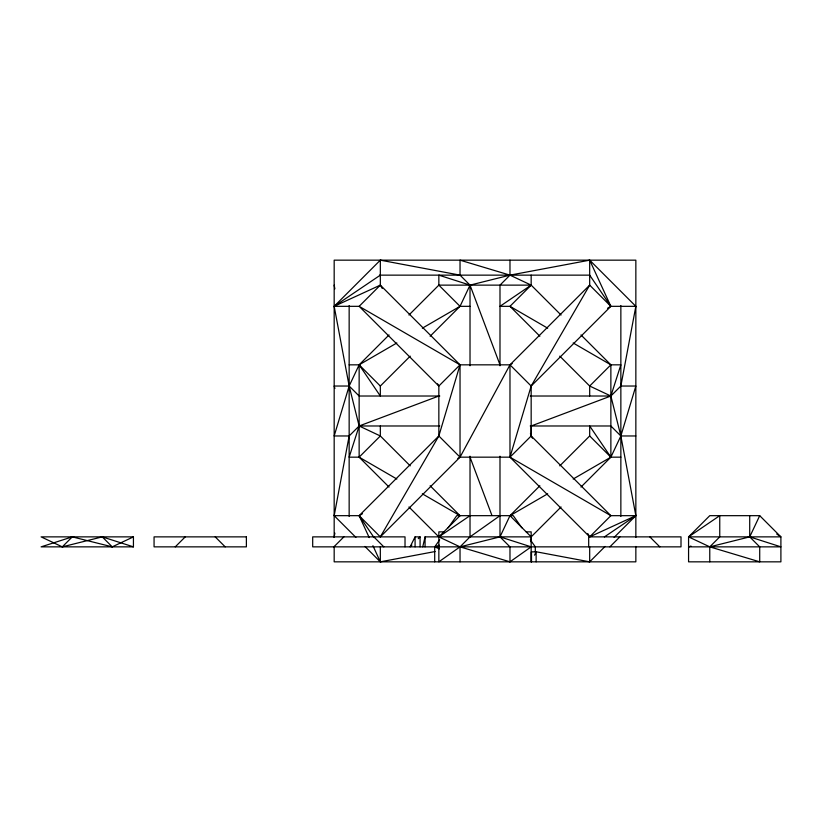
<?xml version="1.0" encoding="UTF-8"?>
<svg xmlns="http://www.w3.org/2000/svg" width="822" height="822" viewBox="0 0 822 822"><rect width="100%" height="100%" fill="white"/><g stroke="black" fill="none" stroke-linecap="round" stroke-linejoin="round"><path stroke-width="1.23" d="M531.166 541.862L531.166 536.869L561.056 506.979M531.444 551.85L531.444 561.837L531.444 551.85L536.129 551.85L536.129 561.837M355.895 537.393L334.174 515.671L349.155 435.968L359.142 425.981L438.845 396.019M334.174 536.869L334.873 533.129M532.451 438.188L531.166 435.968L531.166 425.981L610.869 396.019L620.857 386.032L635.848 306.329L589.682 260.163L509.979 275.144L470.02 285.131L438.845 275.144L438.845 285.131L408.955 315.021M422.734 546.856L425.066 536.869L531.166 536.869L509.979 515.671L539.869 485.781M334.174 515.671L359.142 515.671L380.329 536.869L438.845 435.968L460.032 364.834L380.329 285.131L380.329 260.163L460.032 275.144L470.02 285.131L499.992 364.834M635.848 306.329L610.869 306.329L589.682 260.163L589.682 285.131L531.166 386.032L509.979 457.166L589.682 536.869L635.848 515.671L620.857 435.968L610.869 396.019L620.857 364.834L610.869 364.834L573.17 342.98M534.567 555.179L536.129 551.85M389.032 334.944L359.142 364.834L349.155 386.032L334.174 435.968L349.155 435.968M430.142 336.219L460.032 306.329L470.02 285.131L470.02 365.79M443.829 531.865L438.845 531.865L438.845 561.837L460.032 546.856L499.992 536.869L509.979 515.671L547.678 493.817M580.979 487.056L610.869 457.166L620.857 435.968L635.848 386.032L620.857 386.032M709.766 561.837L709.766 546.856L719.753 536.869L719.753 515.671L688.569 536.869L709.766 546.856L749.715 536.869L759.713 515.671L780.9 536.869L780.9 561.837L688.569 561.837L688.569 536.869L709.766 515.671L759.713 515.671M420.073 546.856L420.073 536.869L415.079 536.869L410.086 546.856L411.904 545.037M439.647 539.859L434.704 546.856L434.704 561.837M448.185 527.786L456.755 515.671L513.257 515.671L521.826 527.786M133.431 536.869L41.1 536.869L62.287 546.856L72.285 536.869L112.234 546.856L133.431 536.869L133.431 546.856L41.1 546.856L72.285 536.869M396.841 479.021L359.142 457.166L349.155 457.166L359.142 425.981L349.155 386.032L334.174 306.329L380.329 260.163M382.261 288.46L380.329 285.131L359.142 306.329L334.174 306.329L380.329 275.144M175.25 546.856L185.238 536.869M349.155 364.834L359.142 364.834L380.329 396.019L380.329 386.032L410.219 356.142M389.032 487.056L359.142 457.166L380.329 435.968L380.329 425.981M437.561 383.812L438.845 386.032L438.845 435.968L359.142 515.671L369.212 537.598M333.886 546.856L343.873 536.869M380.329 536.869L460.032 457.166L509.979 364.834L589.682 285.131L610.869 306.329L531.166 386.032L531.166 435.968L610.869 515.671L635.848 515.671L614.116 537.393M418.264 538.677L420.073 536.869M430.142 485.781L460.032 515.671L438.845 536.869L408.955 506.979M580.979 334.944L610.869 364.834L589.682 386.032L589.682 396.019M499.992 515.671L470.02 536.869L460.032 546.856L460.032 561.837M559.792 465.858L589.682 435.968L589.682 425.981L610.869 457.166L620.857 457.166M534.886 551.531L589.682 561.837L605.064 546.445M609.873 546.856L619.86 536.869M470.02 515.671L438.845 536.869L460.032 546.856L509.979 561.837L531.166 546.856L499.992 536.869L499.992 456.21M604.365 536.93L635.848 515.671M359.142 457.166L359.142 364.834L396.841 342.98M422.333 328.183L460.032 306.329L470.02 306.329M512.198 363.55L509.979 364.834L460.032 364.834L359.142 306.329L438.845 386.032L460.032 364.834L460.032 457.166L457.813 458.45M607.54 308.25L610.869 306.329L589.682 275.144L379.579 275.144M362.471 513.74L359.142 515.671L373.979 537.496M573.17 479.021L610.869 457.166L610.869 364.834M334.174 306.329L380.329 285.131M439.41 545.192L434.704 546.856L439.41 548.849M690.973 546.085L688.569 546.856L780.9 546.856L749.715 536.869L749.715 515.671M62.287 546.856L102.247 536.869L133.431 546.856M435.126 551.531L380.329 561.837L364.947 546.445M439.791 396.019L359.142 396.019L349.155 386.032L334.174 386.032L334.903 388.467M530.221 396.019L610.869 396.019L589.682 386.032L559.792 356.142M439.791 425.981L359.142 425.981L380.329 435.968L410.219 465.858M530.221 425.981L610.869 425.981L620.857 435.968L635.848 435.968M526.183 531.865L531.166 531.865L531.166 561.837M688.569 536.869L780.9 536.869L776.739 534.043M709.766 546.856L759.713 561.837L759.713 546.856L749.715 536.869M547.678 328.183L509.979 306.329L499.992 306.329L531.166 285.131L531.166 275.144M422.333 493.817L460.032 515.671M561.056 315.021L531.166 285.131L509.979 275.144L460.032 260.163L460.032 275.144M539.869 336.219L509.979 306.329L531.166 285.131L438.845 285.131L460.032 306.329M589.682 435.968L610.869 457.166M531.166 386.032L509.979 364.834L509.979 457.166L610.869 515.671L589.682 536.869L587.751 533.54M649.832 536.869L659.819 546.856M438.845 435.968L460.032 457.166L509.979 457.166L531.166 435.968L530.437 433.523M359.142 364.834L380.329 386.032M499.992 536.869L509.979 546.856L509.979 561.837M373.835 536.869L383.823 546.856M215.21 536.869L225.197 546.856M102.247 536.869L112.234 546.856M530.365 539.859L535.307 546.856L535.307 551.85M372.921 545.685L380.329 561.837L380.329 546.856M470.02 457.166L491.936 515.456M334.174 285.131L334.873 288.871M635.848 537.475L635.848 260.163L334.174 260.163L334.174 537.475M635.848 546.445L635.848 561.837L334.174 561.837L334.174 546.445M620.857 305.568L620.857 516.432M589.682 546.856L589.682 561.837M588.686 546.856L588.686 536.869L681.006 536.869L681.006 546.856L312.689 546.856L312.689 536.869L405.02 536.869L405.02 546.856M509.979 260.163L509.979 275.144L499.992 285.131L499.992 365.79M470.02 456.21L470.02 536.869M425.066 536.869L425.066 546.856M415.079 536.869L415.079 546.856M349.155 305.568L349.155 516.432M246.384 536.869L154.063 536.869L154.063 546.856L246.384 546.856L246.384 536.869"/></g></svg>
